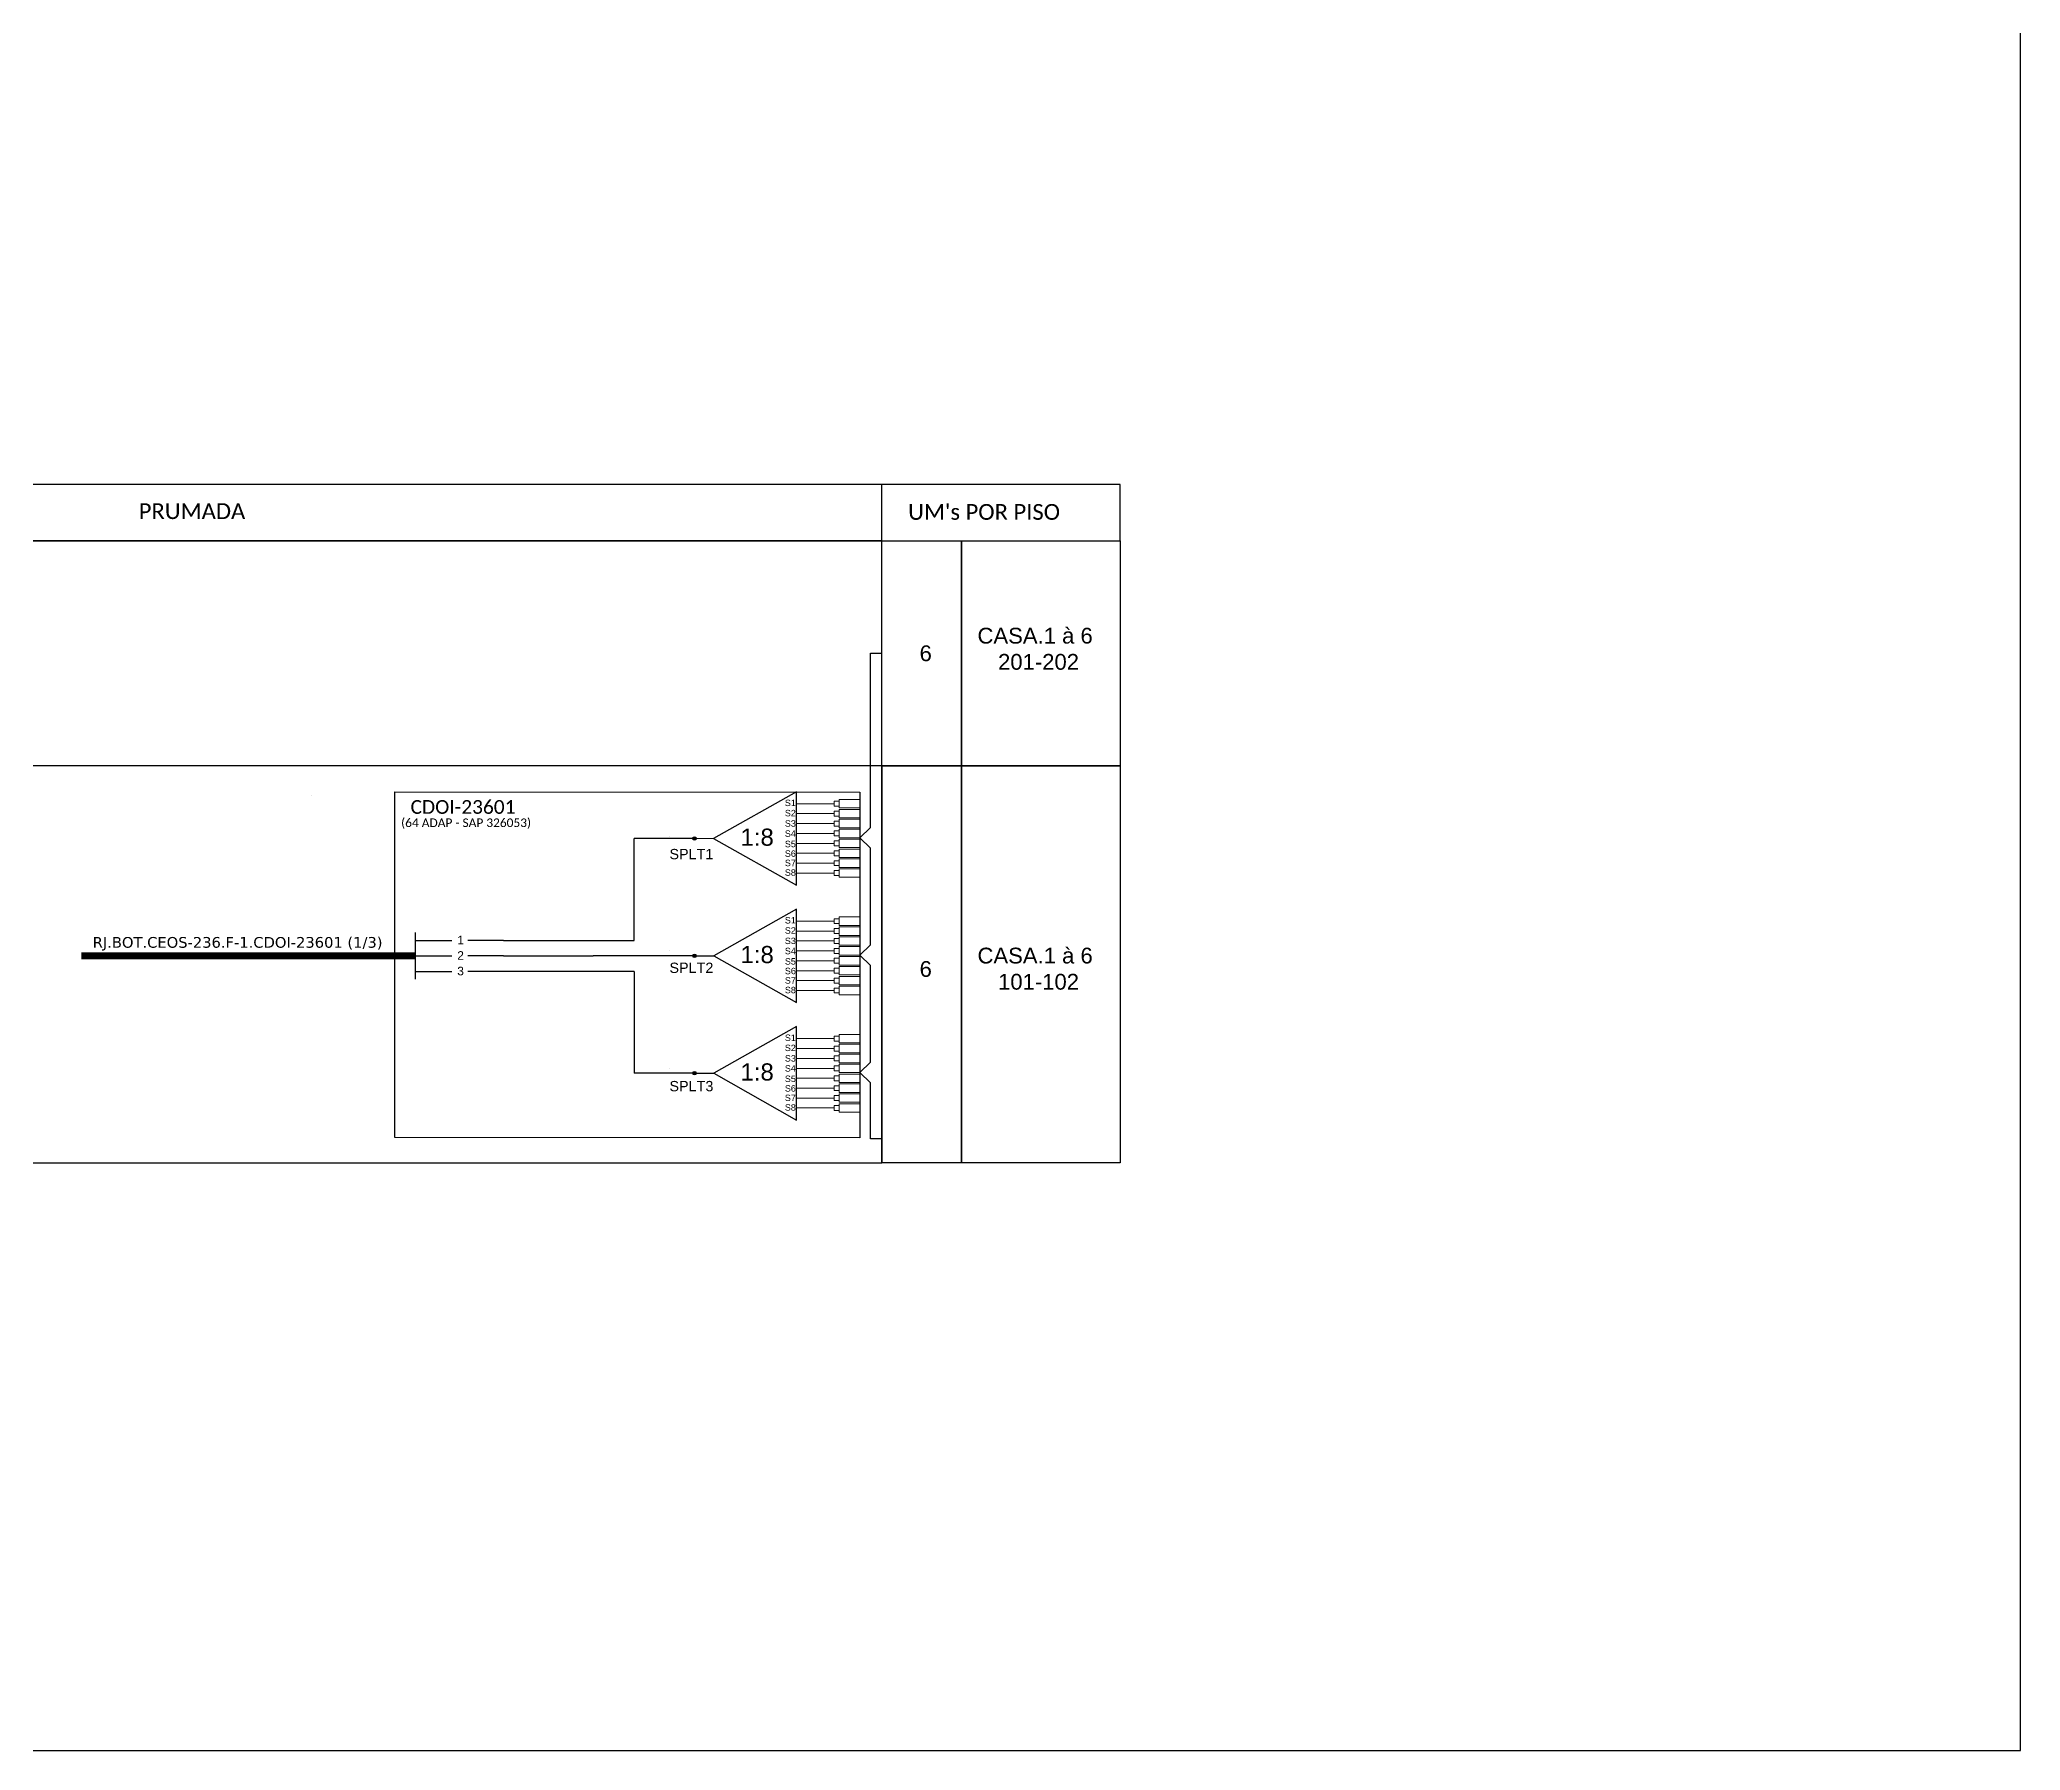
# Model space of a CAD drawing. Header units: metres. Extents: x -36 to 589825, y -8 to 9716245.
# Drawn here: x 589594.2 to 589825, y 9715651.1 to 9715850.4 of the extents above; entities that cross this region are included whole.
import ezdxf
from ezdxf.enums import TextEntityAlignment as Align

# ---------------------------------------------------------------- set-up
doc = ezdxf.new("R2010")
doc.units = ezdxf.units.M
doc.header["$LTSCALE"] = 0.5
doc.header["$PDMODE"] = 33
doc.header["$PDSIZE"] = 1e-05
doc.layers.add('40.1-ETIQUETAS', color=1, linetype='Continuous', lineweight=20)
doc.styles.add('ARIAL', font='arial.ttf')
doc.styles.add('siredit', font='verdana.ttf')
doc.styles.add('WMF-Calibri0', font='calibri.ttf')

# ---------------------------------------------------------------- blocks, each defined once
blk = doc.blocks.new('A$C415C251F')
at = {"color": 3}
blk.add_point((0, 0), dxfattribs=at)
blk = doc.blocks.new('LEG_CDOIA8_C-SPLT_ESQ')
at = {"color": 3, "extrusion": (0, 0, -1), "xscale": -1, "zscale": -1}
blk.add_blockref('A$C415C251F', (0, 0), dxfattribs=at)
at = {"color": 1, "style": 'WMF-Calibri0', "flags": 4}
blk.add_attdef('CDO', (21.44, -2.61), '', height=2, dxfattribs=at)
blk.add_attdef('MODELO', text='', height=1.5, dxfattribs=at).set_placement((22.54, -4.54), align=Align.CENTER)
at = {"style": 'ARIAL', "flags": 4}
blk.add_attdef('SPLITAGEM', text='', height=1.5, dxfattribs=at).set_placement((18.61, -12.59), align=Align.CENTER)
blk = doc.blocks.new('SPLT_1-8_SC-APC')
at = {"color": 1}
blk.add_lwpolyline([(-7.37, -2.1), (-17.04, -7.55), (-7.37, -13), (-7.37, -2.1)], dxfattribs=at)
at = {"color": 3, "lineweight": 0}
for points in [[(-2.99, -3.51), (-7.37, -3.51)], [(-2.41, -3.02), (-2.41, -4)], [(-2.41, -3.02), (0, -3.02)], [(-2.41, -4), (0, -4)], [(-2.41, -4.17), (-2.41, -5.16)], [(-2.41, -4.17), (0, -4.17)], [(-7.37, -4.66), (-2.99, -4.66)], [(-7.37, -5.82), (-2.99, -5.82)], [(-2.41, -5.16), (0, -5.16)], [(-2.41, -5.32), (-2.41, -6.31)], [(-2.41, -5.32), (0, -5.32)], [(-2.41, -6.31), (0, -6.31)], [(-2.41, -6.48), (-2.41, -7.46)], [(-2.41, -6.48), (0, -6.48)], [(-7.37, -6.97), (-2.99, -6.97)], [(-7.37, -8.12), (-2.99, -8.12)], [(-2.41, -7.46), (0, -7.46)], [(-2.41, -7.63), (-2.41, -8.62)], [(-2.41, -7.63), (0, -7.63)], [(-2.41, -8.62), (0, -8.62)], [(-2.41, -8.78), (-2.41, -9.77)], [(-2.41, -8.78), (0, -8.78)], [(-7.37, -9.28), (-2.99, -9.28)], [(-7.37, -10.43), (-2.99, -10.43)], [(-2.41, -9.77), (0, -9.77)], [(-2.41, -9.94), (-2.41, -10.92)], [(-2.41, -9.94), (0, -9.94)], [(-2.41, -10.92), (0, -10.92)], [(-2.41, -11.09), (-2.41, -12.08)], [(-2.41, -11.09), (0, -11.09)], [(-7.37, -11.58), (-2.99, -11.58)], [(-2.41, -12.08), (0, -12.08)]]:
    blk.add_lwpolyline(points, dxfattribs=at)
for points in [[(-2.99, -3.22), (-2.41, -3.22), (-2.41, -3.8), (-2.99, -3.8)], [(-2.99, -4.38), (-2.41, -4.38), (-2.41, -4.95), (-2.99, -4.95)], [(-2.99, -5.53), (-2.41, -5.53), (-2.41, -6.1), (-2.99, -6.1)], [(-2.99, -6.68), (-2.41, -6.68), (-2.41, -7.26), (-2.99, -7.26)], [(-2.99, -7.84), (-2.41, -7.84), (-2.41, -8.41), (-2.99, -8.41)], [(-2.99, -8.99), (-2.41, -8.99), (-2.41, -9.56), (-2.99, -9.56)], [(-2.99, -10.14), (-2.41, -10.14), (-2.41, -10.72), (-2.99, -10.72)], [(-2.99, -11.3), (-2.41, -11.3), (-2.41, -11.87), (-2.99, -11.87)]]:
    blk.add_lwpolyline(points, close=True, dxfattribs=at)
at = {"color": 1, "lineweight": 0}
blk.add_lwpolyline([(-17.04, -7.55), (-19.26, -7.55)], dxfattribs=at)
at = {"color": 1, "style": 'ARIAL'}
for s, height, p in [('S1', 0.75, (-8.74, -3.78)), ('S2', 0.75, (-8.74, -4.97)), ('1:8', 2, (-13.91, -8.4)), ('S3', 0.75, (-8.74, -6.18)), ('S4', 0.75, (-8.74, -7.36)), ('S5', 0.75, (-8.74, -8.57)), ('S6', 0.75, (-8.74, -9.69)), ('S7', 0.75, (-8.74, -10.78)), ('S8', 0.75, (-8.74, -11.9))]:
    blk.add_text(s, height=height, dxfattribs=at).set_placement(p)
blk = doc.blocks.new('SPLITTER_')
blk.add_point((0, 0))
at = {"style": 'ARIAL', "flags": 4}
blk.add_attdef('SPLT', (0, -3.26), '', height=1.5, dxfattribs=at)

msp = doc.modelspace()

# ---------------------------------------------------------------- hatches: boundary and pattern name
h = msp.add_hatch(color=3)
h.dxf.hatch_style = 1
edge = h.paths.add_edge_path()
edge.add_arc((589670.52, 9715757.32), 0.205, 0, 360)
h = msp.add_hatch(color=3)
h.dxf.hatch_style = 1
edge = h.paths.add_edge_path()
edge.add_arc((589670.52, 9715743.64), 0.205, 0, 360)
h = msp.add_hatch(color=3)
h.dxf.hatch_style = 1
edge = h.paths.add_edge_path()
edge.add_arc((589670.52, 9715729.96), 0.205, 0, 360)

# ---------------------------------------------------------------- linework, layer by layer
at = {"color": 0}
for p, q in [((589692.36, 9715791.99), (589531.2, 9715791.99)), ((589692.36, 9715791.99), (589531.2, 9715791.99)), ((589692.36, 9715765.8), (589531.2, 9715765.8)), ((589692.36, 9715765.8), (589692.36, 9715719.52)), ((589531.2, 9715719.52), (589692.36, 9715719.52))]:
    msp.add_line(p, q, dxfattribs=at)
for points in [[(588986.47, 9715651.05), (589825.04, 9715651.05), (589825.04, 9716245.05), (588986.47, 9716245.05), (588986.47, 9715651.05)], [(589531.2, 9715791.99), (589720.13, 9715791.99), (589720.13, 9715798.57), (589531.2, 9715798.57), (589531.2, 9715798.57), (589531.2, 9715795.28)], [(589692.35, 9715791.99), (589692.35, 9715798.57)]]:
    msp.add_lwpolyline(points)
for points in [[(589692.36, 9715791.99), (589701.62, 9715791.99), (589701.62, 9715765.8), (589692.36, 9715765.8)], [(589701.62, 9715791.99), (589720.13, 9715791.99), (589720.13, 9715765.8), (589701.62, 9715765.8)], [(589692.36, 9715765.8), (589701.62, 9715765.8), (589701.62, 9715719.52), (589692.36, 9715719.52)], [(589701.62, 9715765.8), (589720.13, 9715765.8), (589720.13, 9715719.52), (589701.62, 9715719.52)]]:
    msp.add_lwpolyline(points, close=True, dxfattribs=at)
at = {"color": 3}
for points in [[(589691.04, 9715756.2), (589689.78, 9715757.41), (589691.04, 9715758.61), (589691.04, 9715758.61), (589691.04, 9715778.9), (589692.36, 9715778.9)], [(589670.52, 9715757.32), (589663.48, 9715757.32)], [(589663.48, 9715745.44), (589663.48, 9715757.32)], [(589691.04, 9715735.52), (589691.04, 9715735.52), (589691.04, 9715742.52), (589689.78, 9715743.72), (589691.04, 9715744.93), (589691.04, 9715744.93), (589691.04, 9715756.2), (589691.04, 9715756.2)], [(589637.98, 9715745.44), (589642.23, 9715745.44), (589642.23, 9715745.44)], [(589648.25, 9715745.44), (589644.09, 9715745.44)], [(589648.25, 9715745.44), (589663.48, 9715745.44)], [(589692.36, 9715722.32), (589691.04, 9715722.31), (589691.04, 9715728.83), (589689.78, 9715730.04), (589691.04, 9715731.25), (589691.04, 9715731.25), (589691.04, 9715735.52), (589691.04, 9715735.52)]]:
    msp.add_lwpolyline(points, dxfattribs=at)
at = {"color": 1}
msp.add_lwpolyline([(589635.6, 9715762.77), (589689.78, 9715762.72), (589689.78, 9715722.42), (589635.6, 9715722.47)], close=True, dxfattribs=at)
for points in [[(589682.41, 9715749.09), (589672.75, 9715743.64), (589682.41, 9715738.19), (589682.41, 9715749.09)], [(589637.98, 9715740.93), (589637.98, 9715746.35)], [(589670.52, 9715743.64), (589672.75, 9715743.64)], [(589682.41, 9715735.4), (589672.75, 9715729.96), (589682.41, 9715724.51), (589682.41, 9715735.4)], [(589670.52, 9715729.96), (589672.75, 9715729.96)]]:
    msp.add_lwpolyline(points, dxfattribs=at)
at = {"color": 3, "lineweight": 0}
for points in [[(589686.79, 9715747.68), (589682.41, 9715747.68)], [(589682.41, 9715746.52), (589686.79, 9715746.52)], [(589687.37, 9715748.17), (589687.37, 9715747.18)], [(589687.37, 9715748.17), (589689.78, 9715748.17)], [(589687.37, 9715747.18), (589689.78, 9715747.18)], [(589687.37, 9715747.02), (589687.37, 9715746.03)], [(589687.37, 9715747.02), (589689.78, 9715747.02)], [(589682.41, 9715745.37), (589686.79, 9715745.37)], [(589682.41, 9715744.22), (589686.79, 9715744.22)], [(589687.37, 9715746.03), (589689.78, 9715746.03)], [(589687.37, 9715745.86), (589687.37, 9715744.88)], [(589687.37, 9715745.86), (589689.78, 9715745.86)], [(589687.37, 9715744.88), (589689.78, 9715744.88)], [(589687.37, 9715744.71), (589687.37, 9715743.72)], [(589687.37, 9715744.71), (589689.78, 9715744.71)], [(589682.41, 9715743.06), (589686.79, 9715743.06)], [(589682.41, 9715741.91), (589686.79, 9715741.91)], [(589687.37, 9715743.72), (589689.78, 9715743.72)], [(589687.37, 9715743.56), (589687.37, 9715742.57)], [(589687.37, 9715743.56), (589689.78, 9715743.56)], [(589687.37, 9715742.57), (589689.78, 9715742.57)], [(589687.37, 9715742.4), (589687.37, 9715741.42)], [(589687.37, 9715742.4), (589689.78, 9715742.4)], [(589682.41, 9715740.76), (589686.79, 9715740.76)], [(589682.41, 9715739.6), (589686.79, 9715739.6)], [(589687.37, 9715741.42), (589689.78, 9715741.42)], [(589687.37, 9715741.25), (589687.37, 9715740.26)], [(589687.37, 9715741.25), (589689.78, 9715741.25)], [(589687.37, 9715740.26), (589689.78, 9715740.26)], [(589687.37, 9715740.1), (589687.37, 9715739.11)], [(589687.37, 9715740.1), (589689.78, 9715740.1)], [(589687.37, 9715739.11), (589689.78, 9715739.11)], [(589686.79, 9715733.99), (589682.41, 9715733.99)], [(589682.41, 9715732.84), (589686.79, 9715732.84)], [(589687.37, 9715734.49), (589687.37, 9715733.5)], [(589687.37, 9715734.49), (589689.78, 9715734.49)], [(589687.37, 9715733.5), (589689.78, 9715733.5)], [(589687.37, 9715733.33), (589687.37, 9715732.35)], [(589687.37, 9715733.33), (589689.78, 9715733.33)], [(589687.37, 9715732.35), (589689.78, 9715732.35)], [(589682.41, 9715731.69), (589686.79, 9715731.69)], [(589682.41, 9715730.53), (589686.79, 9715730.53)], [(589687.37, 9715732.18), (589687.37, 9715731.19)], [(589687.37, 9715732.18), (589689.78, 9715732.18)], [(589687.37, 9715731.19), (589689.78, 9715731.19)], [(589687.37, 9715731.03), (589687.37, 9715730.04)], [(589687.37, 9715731.03), (589689.78, 9715731.03)], [(589687.37, 9715730.04), (589689.78, 9715730.04)], [(589682.41, 9715729.38), (589686.79, 9715729.38)], [(589682.41, 9715728.23), (589686.79, 9715728.23)], [(589687.37, 9715729.87), (589687.37, 9715728.89)], [(589687.37, 9715729.87), (589689.78, 9715729.87)], [(589687.37, 9715728.89), (589689.78, 9715728.89)], [(589687.37, 9715728.72), (589687.37, 9715727.73)], [(589687.37, 9715728.72), (589689.78, 9715728.72)], [(589687.37, 9715727.73), (589689.78, 9715727.73)], [(589682.41, 9715727.07), (589686.79, 9715727.07)], [(589682.41, 9715725.92), (589686.79, 9715725.92)], [(589687.37, 9715727.57), (589687.37, 9715726.58)], [(589687.37, 9715727.57), (589689.78, 9715727.57)], [(589687.37, 9715726.58), (589689.78, 9715726.58)], [(589687.37, 9715726.41), (589687.37, 9715725.43)], [(589687.37, 9715726.41), (589689.78, 9715726.41)], [(589687.37, 9715725.43), (589689.78, 9715725.43)]]:
    msp.add_lwpolyline(points, dxfattribs=at)
for points in [[(589686.79, 9715747.96), (589687.37, 9715747.96), (589687.37, 9715747.39), (589686.79, 9715747.39)], [(589686.79, 9715746.81), (589687.37, 9715746.81), (589687.37, 9715746.24), (589686.79, 9715746.24)], [(589686.79, 9715745.66), (589687.37, 9715745.66), (589687.37, 9715745.08), (589686.79, 9715745.08)], [(589686.79, 9715744.5), (589687.37, 9715744.5), (589687.37, 9715743.93), (589686.79, 9715743.93)], [(589686.79, 9715743.35), (589687.37, 9715743.35), (589687.37, 9715742.78), (589686.79, 9715742.78)], [(589686.79, 9715742.2), (589687.37, 9715742.2), (589687.37, 9715741.62), (589686.79, 9715741.62)], [(589686.79, 9715741.04), (589687.37, 9715741.04), (589687.37, 9715740.47), (589686.79, 9715740.47)], [(589686.79, 9715739.89), (589687.37, 9715739.89), (589687.37, 9715739.32), (589686.79, 9715739.32)], [(589686.79, 9715734.28), (589687.37, 9715734.28), (589687.37, 9715733.71), (589686.79, 9715733.71)], [(589686.79, 9715733.13), (589687.37, 9715733.13), (589687.37, 9715732.55), (589686.79, 9715732.55)], [(589686.79, 9715731.97), (589687.37, 9715731.97), (589687.37, 9715731.4), (589686.79, 9715731.4)], [(589686.79, 9715730.82), (589687.37, 9715730.82), (589687.37, 9715730.25), (589686.79, 9715730.25)], [(589686.79, 9715729.67), (589687.37, 9715729.67), (589687.37, 9715729.09), (589686.79, 9715729.09)], [(589686.79, 9715728.51), (589687.37, 9715728.51), (589687.37, 9715727.94), (589686.79, 9715727.94)], [(589686.79, 9715727.36), (589687.37, 9715727.36), (589687.37, 9715726.79), (589686.79, 9715726.79)], [(589686.79, 9715726.21), (589687.37, 9715726.21), (589687.37, 9715725.63), (589686.79, 9715725.63)]]:
    msp.add_lwpolyline(points, close=True, dxfattribs=at)
at = {"color": 1, "const_width": 0.8}
msp.add_lwpolyline([(589637.98, 9715743.64), (589599.03, 9715743.64), (589599.03, 9715743.64), (589599.03, 9715743.64)], dxfattribs=at)
at = {"color": 2}
for points in [[(589637.98, 9715743.64), (589642.23, 9715743.64), (589642.23, 9715743.64)], [(589648.25, 9715743.64), (589644.09, 9715743.64)], [(589648.25, 9715743.64), (589658.71, 9715743.64)], [(589670.52, 9715743.64), (589658.71, 9715743.64)]]:
    msp.add_lwpolyline(points, dxfattribs=at)
at = {"color": 7}
for points in [[(589637.98, 9715741.83), (589642.23, 9715741.83), (589642.23, 9715741.83)], [(589663.48, 9715741.83), (589644.09, 9715741.83)], [(589663.48, 9715741.83), (589663.48, 9715729.96)], [(589670.52, 9715729.96), (589663.48, 9715729.96)]]:
    msp.add_lwpolyline(points, dxfattribs=at)
at = {"color": 3}
for centre in [(589670.52, 9715757.32), (589670.52, 9715743.64), (589670.52, 9715729.96)]:
    msp.add_circle(centre, 0.205, dxfattribs=at)

# ---------------------------------------------------------------- block references
ref = msp.add_blockref('LEG_CDOIA8_C-SPLT_ESQ', (589625.86, 9715762.27), dxfattribs=dict(at, xscale=0.8000000000001819, yscale=0.8000000000001819, zscale=0.8000000000001819))
ref.add_attrib('CDO', 'CDOI-23601', (589637.42, 9715760.19), dxfattribs={"color": 1, "height": 1.6, "style": 'WMF-Calibri0'})
ref.add_attrib('MODELO', '(64 ADAP - SAP 326053)', dxfattribs={"color": 1, "height": 1, "style": 'WMF-Calibri0'}).set_placement((589643.89, 9715758.65), align=Align.CENTER)
msp.add_blockref('SPLT_1-8_SC-APC', (589689.78, 9715764.87), dxfattribs=at)
at = {"color": 5}
ref = msp.add_blockref('SPLITTER_', (589667.59, 9715757.51), dxfattribs=dict(at, xscale=0.7999999999992724, yscale=0.7999999999992724, zscale=0.7999999999992724))
ref.add_attrib('SPLT', 'SPLT1', (589667.59, 9715754.9), dxfattribs={"height": 1.2, "style": 'ARIAL'})
ref = msp.add_blockref('SPLITTER_', (589667.59, 9715744.26), dxfattribs=dict(at, xscale=0.7999999999992724, yscale=0.7999999999992724, zscale=0.7999999999992724))
ref.add_attrib('SPLT', 'SPLT2', (589667.59, 9715741.65), dxfattribs={"height": 1.2, "style": 'ARIAL'})
ref = msp.add_blockref('SPLITTER_', (589667.59, 9715730.47), dxfattribs=dict(at, xscale=0.7999999999992724, yscale=0.7999999999992724, zscale=0.7999999999992724))
ref.add_attrib('SPLT', 'SPLT3', (589667.59, 9715727.86), dxfattribs={"height": 1.2, "style": 'ARIAL'})

# ---------------------------------------------------------------- texts
at = {"style": 'WMF-Calibri0'}
for s, p in [('PRUMADA', (589605.74, 9715794.54)), ("UM's POR PISO", (589695.41, 9715794.45))]:
    msp.add_text(s, height=1.84, dxfattribs=at).set_placement(p)
at = {"color": 0, "style": 'ARIAL'}
for s, p in [('CASA.1 à 6', (589710.21, 9715780.95)), ('6', (589697.46, 9715778.9)), (' 201-202', (589710.25, 9715777.9)), ('CASA.1 à 6', (589710.21, 9715743.67)), ('6', (589697.46, 9715742.11)), (' 101-102', (589710.25, 9715740.62))]:
    msp.add_text(s, height=1.84, dxfattribs=at).set_placement(p, align=Align.MIDDLE_CENTER)
at = {"color": 1, "style": 'ARIAL'}
for s, height, p in [('S1', 0.75, (589681.04, 9715747.41)), ('S2', 0.75, (589681.04, 9715746.22)), ('1:8', 2, (589675.87, 9715742.79)), ('S3', 0.75, (589681.04, 9715745.01)), ('S4', 0.75, (589681.04, 9715743.83)), ('S5', 0.75, (589681.04, 9715742.62)), ('S6', 0.75, (589681.04, 9715741.5)), ('S7', 0.75, (589681.04, 9715740.4)), ('S8', 0.75, (589681.04, 9715739.28)), ('S1', 0.75, (589681.04, 9715733.72)), ('S2', 0.75, (589681.04, 9715732.54)), ('1:8', 2, (589675.87, 9715729.11)), ('S3', 0.75, (589681.04, 9715731.32)), ('S4', 0.75, (589681.04, 9715730.15)), ('S5', 0.75, (589681.04, 9715728.94)), ('S6', 0.75, (589681.04, 9715727.82)), ('S7', 0.75, (589681.04, 9715726.72)), ('S8', 0.75, (589681.04, 9715725.6))]:
    msp.add_text(s, height=height, dxfattribs=at).set_placement(p)
at = {"style": 'ARIAL'}
for s, p in [('2', (589643.25, 9715743.68)), ('1', (589643.25, 9715745.48)), ('3', (589643.25, 9715741.87))]:
    msp.add_text(s, height=1, dxfattribs=at).set_placement(p, align=Align.MIDDLE_CENTER)
at = {"layer": '40.1-ETIQUETAS', "color": 1, "style": 'siredit'}
msp.add_text('RJ.BOT.CEOS-236.F-1.CDOI-23601 (1/3)', height=1.2476, dxfattribs=at).set_placement((589617.26, 9715745.21), align=Align.MIDDLE_CENTER)

doc.saveas('drawing.dxf')
